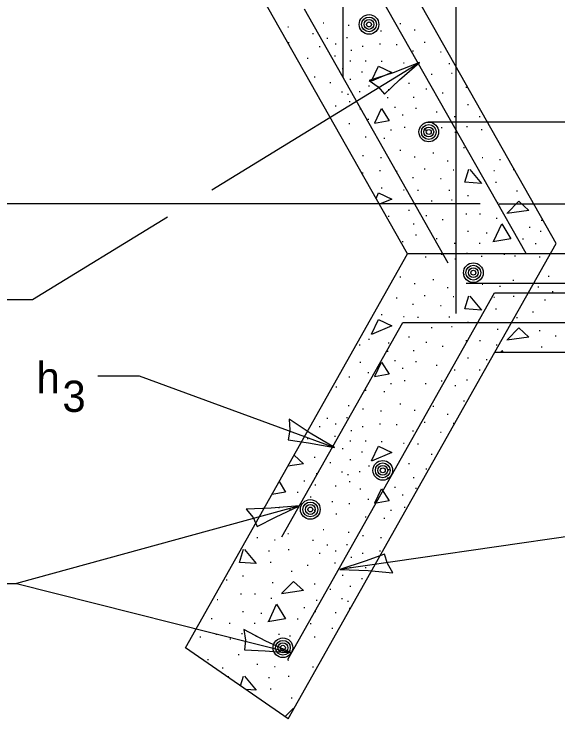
# Model space of a CAD drawing. Extents: x 2133490 to 2172050, y 2138301 to 2145980.
# Drawn here: x 2141751.1 to 2141855.5, y 2144829.2 to 2144964.5 of the extents above; entities that cross this region are included whole.
import ezdxf

# ---------------------------------------------------------------- set-up
doc = ezdxf.new("R2010")
doc.units = 0
for name, color, linetype in [('HS_Dimensions_and_Text', 7, 'Continuous'), ('HS_Pavement_Hidden', 7, 'Continuous'), ('ROW_Pr_Notes', 7, 'Continuous')]:
    doc.layers.add(name, color=color, linetype=linetype)

msp = doc.modelspace()

# ---------------------------------------------------------------- linework, layer by layer
at = {"layer": 'HS_Dimensions_and_Text'}
msp.add_line((2141840.57, 2144928.03), (2141723.09, 2144928.03), dxfattribs=at)
for points in [[(2141819.29, 2144951.74), (2141820.99, 2144950.53), (2141822.22, 2144949.12), (2141825.1, 2144951.83), (2141828.91, 2144955.18), (2141823.86, 2144953.22)], [(2141803.93, 2144886.69), (2141804.03, 2144884.61), (2141803.69, 2144882.77), (2141807.6, 2144882.19), (2141812.6, 2144881.29), (2141807.92, 2144884.03)], [(2141803.93, 2144886.69), (2141804.03, 2144884.61), (2141803.69, 2144882.77), (2141807.6, 2144882.19), (2141812.6, 2144881.29), (2141807.92, 2144884.03)], [(2141795.67, 2144869.45), (2141796.97, 2144867.81), (2141797.76, 2144866.12), (2141801.27, 2144867.92), (2141805.87, 2144870.08), (2141800.47, 2144869.61)], [(2141823.84, 2144857.21), (2141822.76, 2144859), (2141822.19, 2144860.78), (2141818.47, 2144859.43), (2141813.64, 2144857.86), (2141819.06, 2144857.66)], [(2141795.17, 2144846.35), (2141795.49, 2144844.28), (2141795.35, 2144842.42), (2141799.3, 2144842.26), (2141804.36, 2144841.87), (2141799.42, 2144844.12)]]:
    msp.add_lwpolyline(points, close=True, dxfattribs=at)
at = {"layer": 'HS_Pavement_Hidden'}
for p, q in [((2141855.18, 2144920.46), (2141767.3, 2145075.54)), ((2141843.42, 2144899.61), (2141855.18, 2144920.46))]:
    msp.add_line(p, q, dxfattribs=at)
for centre, radius in [((2141819.24, 2144962.5), 1.89), ((2141819.24, 2144962.5), 1.42), ((2141819.24, 2144962.5), 0.945), ((2141819.24, 2144962.5), 0.473), ((2141830.72, 2144941.85), 1.89), ((2141830.72, 2144941.85), 1.42), ((2141830.72, 2144941.85), 0.945), ((2141830.72, 2144941.85), 0.473), ((2141839.28, 2144914.83), 1.89), ((2141839.28, 2144914.83), 1.42), ((2141839.28, 2144914.83), 0.945), ((2141839.28, 2144914.83), 0.473), ((2141821.88, 2144876.89), 1.89), ((2141821.88, 2144876.89), 1.42), ((2141821.88, 2144876.89), 0.945), ((2141821.88, 2144876.89), 0.473), ((2141807.96, 2144869.38), 1.89), ((2141807.96, 2144869.38), 1.42), ((2141807.96, 2144869.38), 0.945), ((2141807.96, 2144869.38), 0.473), ((2141802.7, 2144842.83), 1.89), ((2141802.7, 2144842.83), 1.42), ((2141802.7, 2144842.83), 0.945), ((2141802.7, 2144842.83), 0.473)]:
    msp.add_circle(centre, radius, dxfattribs=at)
at = {"layer": 'ROW_Pr_Notes'}
for p, q in [((2141814.26, 2144952.29), (2141814.26, 2145070.43)), ((2141826.62, 2144918.44), (2141746.26, 2145060.26)), ((2141849.4, 2144918.51), (2141818.32, 2144973.34)), ((2141836, 2144907.03), (2141836, 2144969.36)), ((2141834.44, 2144916.68), (2141806.83, 2144965.4)), ((2141810.4, 2144962.82), (2141810.59, 2144962.82)), ((2141825.14, 2144962.65), (2141825.33, 2144962.65)), ((2141803.62, 2144962.04), (2141803.8, 2144962.04)), ((2141815.26, 2144962.33), (2141815.45, 2144962.33)), ((2141817.98, 2144961.68), (2141818.17, 2144961.68)), ((2141821.44, 2144961.27), (2141821.63, 2144961.27)), ((2141827.94, 2144961.43), (2141828.13, 2144961.43)), ((2141808.41, 2144960.78), (2141808.6, 2144960.78)), ((2141811.13, 2144959.89), (2141811.32, 2144959.89)), ((2141814.91, 2144959.97), (2141815.1, 2144959.97)), ((2141803.7, 2144959), (2141803.88, 2144959)), ((2141812.76, 2144958.75), (2141812.95, 2144958.75)), ((2141821.23, 2144958.75), (2141821.42, 2144958.75)), ((2141824.45, 2144958.67), (2141824.63, 2144958.67)), ((2141829.81, 2144959.12), (2141830, 2144959.12)), ((2141809.67, 2144958.26), (2141809.86, 2144958.26)), ((2141815.75, 2144957.53), (2141815.94, 2144957.53)), ((2141817.94, 2144958.31), (2141818.13, 2144958.31)), ((2141827.57, 2144957.45), (2141827.76, 2144957.45)), ((2141832.94, 2144957.21), (2141833.12, 2144957.21)), ((2141807.39, 2144955.99), (2141807.58, 2144955.99)), ((2141812.59, 2144956.44), (2141812.78, 2144956.44)), ((2141789.02, 2144930.76), (2141828.91, 2144955.18)), ((2141815.55, 2144955.5), (2141815.73, 2144955.5)), ((2141818.47, 2144955.5), (2141818.66, 2144955.5)), ((2141821.6, 2144955.42), (2141821.79, 2144955.42)), ((2141825.83, 2144955.1), (2141826.02, 2144955.1)), ((2141828.55, 2144954.97), (2141828.74, 2144954.97)), ((2141834.56, 2144955.02), (2141834.75, 2144955.02)), ((2141814.06, 2144954.04), (2141814.25, 2144954.04)), ((2141817.82, 2144953.39), (2141818.01, 2144953.39)), ((2141835.05, 2144953.15), (2141835.24, 2144953.15)), ((2141808.69, 2144952.41), (2141808.88, 2144952.41)), ((2141815.55, 2144951.97), (2141815.73, 2144951.97)), ((2141831.19, 2144952.98), (2141831.38, 2144952.98)), ((2141811.74, 2144951.36), (2141811.93, 2144951.36)), ((2141819.16, 2144950.71), (2141819.35, 2144950.71)), ((2141826.84, 2144951.2), (2141827.03, 2144951.2)), ((2141837.81, 2144950.47), (2141838, 2144950.47)), ((2141813.93, 2144949.57), (2141814.12, 2144949.57)), ((2141815.1, 2144949.08), (2141815.29, 2144949.08)), ((2141817.33, 2144949.65), (2141817.52, 2144949.65)), ((2141822.94, 2144950.02), (2141823.13, 2144950.02)), ((2141830.17, 2144950.14), (2141830.36, 2144950.14)), ((2141833.3, 2144949.37), (2141833.49, 2144949.37)), ((2141815.42, 2144947.72), (2141815.61, 2144947.72)), ((2141822.74, 2144948.45), (2141822.93, 2144948.45)), ((2141827.74, 2144948.51), (2141827.92, 2144948.51)), ((2141812.72, 2144946.9), (2141812.91, 2144946.9)), ((2141817.5, 2144946.29), (2141817.69, 2144946.29)), ((2141824.16, 2144946.62), (2141824.35, 2144946.62)), ((2141828.18, 2144946.42), (2141828.37, 2144946.42)), ((2141838.18, 2144947.11), (2141838.37, 2144947.11)), ((2141825.62, 2144945.16), (2141825.81, 2144945.16)), ((2141832.16, 2144945.73), (2141832.35, 2144945.73)), ((2141819.04, 2144944.3), (2141819.23, 2144944.3)), ((2141830.6, 2144943.79), (2141882.37, 2144943.79)), ((2141835.62, 2144944.83), (2141835.81, 2144944.83)), ((2141840.41, 2144944.83), (2141840.6, 2144944.83)), ((2141815.38, 2144943.49), (2141815.57, 2144943.49)), ((2141823.35, 2144942.23), (2141823.54, 2144942.23)), ((2141825.99, 2144942.8), (2141826.18, 2144942.8)), ((2141830.01, 2144942.23), (2141830.2, 2144942.23)), ((2141833.1, 2144942.72), (2141833.29, 2144942.72)), ((2141837.97, 2144942.88), (2141838.16, 2144942.88)), ((2141840.78, 2144942.35), (2141840.97, 2144942.35)), ((2141818.47, 2144940.93), (2141818.66, 2144940.93)), ((2141835.74, 2144941.83), (2141835.93, 2144941.83)), ((2141822.09, 2144940.69), (2141822.28, 2144940.69)), ((2141825.14, 2144938.33), (2141825.33, 2144938.33)), ((2141837.36, 2144938.86), (2141837.55, 2144938.86)), ((2141817.98, 2144937.36), (2141818.17, 2144937.36)), ((2141821.44, 2144936.95), (2141821.63, 2144936.95)), ((2141827.94, 2144937.11), (2141828.13, 2144937.11)), ((2141831.47, 2144937.84), (2141831.66, 2144937.84)), ((2141840.94, 2144936.95), (2141841.13, 2144936.95)), ((2141834.28, 2144936.3), (2141834.46, 2144936.3)), ((2141844.31, 2144936.54), (2141844.5, 2144936.54)), ((2141821.23, 2144934.43), (2141821.42, 2144934.43)), ((2141824.45, 2144934.35), (2141824.63, 2144934.35)), ((2141829.81, 2144934.8), (2141830, 2144934.8)), ((2141835.37, 2144934.59), (2141835.56, 2144934.59)), ((2141843.18, 2144934.43), (2141843.36, 2144934.43)), ((2141817.94, 2144933.98), (2141818.13, 2144933.98)), ((2141827.57, 2144933.13), (2141827.76, 2144933.13)), ((2141832.94, 2144932.89), (2141833.12, 2144932.89)), ((2141843.54, 2144932.24), (2141843.73, 2144932.24)), ((2141821.6, 2144931.1), (2141821.79, 2144931.1)), ((2141825.83, 2144930.77), (2141826.02, 2144930.77)), ((2141828.55, 2144930.65), (2141828.74, 2144930.65)), ((2141834.56, 2144930.69), (2141834.75, 2144930.69)), ((2141847.56, 2144930.53), (2141847.75, 2144930.53)), ((2141831.19, 2144928.66), (2141831.38, 2144928.66)), ((2141835.05, 2144928.82), (2141835.24, 2144928.82)), ((2141838.18, 2144929.64), (2141838.37, 2144929.64)), ((2141843.87, 2144928.34), (2141844.05, 2144928.34)), ((2141844.24, 2144928.03), (2141891.28, 2144928.03)), ((2141826.84, 2144926.87), (2141827.03, 2144926.87)), ((2141837.81, 2144926.14), (2141838, 2144926.14)), ((2141840.49, 2144926.14), (2141840.68, 2144926.14)), ((2141754.63, 2144909.72), (2141780.52, 2144925.57)), ((2141822.94, 2144925.7), (2141823.13, 2144925.7)), ((2141830.17, 2144925.82), (2141830.36, 2144925.82)), ((2141833.3, 2144925.04), (2141833.49, 2144925.04)), ((2141843.66, 2144925.33), (2141843.85, 2144925.33)), ((2141852.32, 2144924.92), (2141852.51, 2144924.92)), ((2141827.74, 2144924.19), (2141827.92, 2144924.19)), ((2141850, 2144923.56), (2141850.19, 2144923.56)), ((2141828.18, 2144922.09), (2141828.37, 2144922.09)), ((2141838.18, 2144922.78), (2141838.37, 2144922.78)), ((2141841.71, 2144922.46), (2141841.9, 2144922.46)), ((2141852.11, 2144922.78), (2141852.3, 2144922.78)), ((2141825.62, 2144920.83), (2141825.81, 2144920.83)), ((2141832.16, 2144921.4), (2141832.35, 2144921.4)), ((2141848.7, 2144921.32), (2141848.89, 2144921.32)), ((2141835.62, 2144920.51), (2141835.81, 2144920.51)), ((2141840.41, 2144920.51), (2141840.6, 2144920.51)), ((2141851.18, 2144920.43), (2141851.37, 2144920.43)), ((2141783.97, 2144842.79), (2141826.62, 2144918.44)), ((2141826.62, 2144918.51), (2142066.8, 2144918.51)), ((2141830.01, 2144917.91), (2141830.2, 2144917.91)), ((2141833.1, 2144918.4), (2141833.29, 2144918.4)), ((2141837.97, 2144918.56), (2141838.16, 2144918.56)), ((2141840.78, 2144918.03), (2141840.97, 2144918.03)), ((2141845.12, 2144918.4), (2141845.31, 2144918.4)), ((2141847.2, 2144918.07), (2141847.39, 2144918.07)), ((2141851.95, 2144917.91), (2141852.14, 2144917.91)), ((2141835.74, 2144917.5), (2141835.93, 2144917.5)), ((2141825.14, 2144914.01), (2141825.33, 2144914.01)), ((2141837.36, 2144914.54), (2141837.55, 2144914.54)), ((2141853.66, 2144914.17), (2141853.85, 2144914.17)), ((2141827.94, 2144912.79), (2141828.13, 2144912.79)), ((2141831.47, 2144913.52), (2141831.66, 2144913.52)), ((2141837.91, 2144912.84), (2141905.43, 2144912.84)), ((2141840.94, 2144912.63), (2141841.13, 2144912.63)), ((2141846.87, 2144913.4), (2141847.06, 2144913.4)), ((2141834.28, 2144911.98), (2141834.46, 2144911.98)), ((2141844.31, 2144912.22), (2141844.5, 2144912.22)), ((2141851.67, 2144912.14), (2141851.85, 2144912.14)), ((2141854.39, 2144911.25), (2141854.58, 2144911.25)), ((2141741.5, 2144909.72), (2141754.63, 2144909.72)), ((2141803.63, 2144840.59), (2141843.31, 2144910.95)), ((2141824.45, 2144910.03), (2141824.63, 2144910.03)), ((2141829.81, 2144910.47), (2141830, 2144910.47)), ((2141835.37, 2144910.27), (2141835.56, 2144910.27)), ((2141843.18, 2144910.11), (2141843.36, 2144910.11)), ((2141843.31, 2144910.95), (2141921.19, 2144910.95)), ((2141846.95, 2144910.35), (2141847.14, 2144910.35)), ((2141827.57, 2144908.81), (2141827.76, 2144908.81)), ((2141832.94, 2144908.56), (2141833.12, 2144908.56)), ((2141852.93, 2144909.62), (2141853.11, 2144909.62)), ((2141843.54, 2144907.92), (2141843.73, 2144907.92)), ((2141850.65, 2144907.35), (2141850.84, 2144907.35)), ((2141821.6, 2144906.78), (2141821.79, 2144906.78)), ((2141825.83, 2144906.45), (2141826.02, 2144906.45)), ((2141828.55, 2144906.33), (2141828.74, 2144906.33)), ((2141834.56, 2144906.37), (2141834.75, 2144906.37)), ((2141847.56, 2144906.21), (2141847.75, 2144906.21)), ((2141802.49, 2144864.1), (2141825.72, 2144905.28)), ((2141825.72, 2144905.28), (2141955.58, 2144905.28)), ((2141831.19, 2144904.34), (2141831.38, 2144904.34)), ((2141835.05, 2144904.5), (2141835.24, 2144904.5)), ((2141838.18, 2144905.31), (2141838.37, 2144905.31)), ((2141843.87, 2144904.01), (2141844.05, 2144904.01)), ((2141851.95, 2144903.77), (2141852.14, 2144903.77)), ((2141819.16, 2144902.06), (2141819.35, 2144902.06)), ((2141826.84, 2144902.55), (2141827.03, 2144902.55)), ((2141837.81, 2144901.82), (2141838, 2144901.82)), ((2141840.49, 2144901.82), (2141840.68, 2144901.82)), ((2141855, 2144902.71), (2141855.19, 2144902.71)), ((2141817.33, 2144901.01), (2141817.52, 2144901.01)), ((2141822.94, 2144901.37), (2141823.13, 2144901.37)), ((2141830.17, 2144901.5), (2141830.36, 2144901.5)), ((2141833.3, 2144900.72), (2141833.49, 2144900.72)), ((2141843.66, 2144901.01), (2141843.85, 2144901.01)), ((2141852.32, 2144900.6), (2141852.51, 2144900.6)), ((2141803.7, 2144829.18), (2141843.42, 2144899.61)), ((2141822.74, 2144899.8), (2141822.93, 2144899.8)), ((2141827.74, 2144899.87), (2141827.92, 2144899.87)), ((2141843.42, 2144899.61), (2142077.51, 2144899.61)), ((2141817.5, 2144897.65), (2141817.69, 2144897.65)), ((2141824.16, 2144897.97), (2141824.35, 2144897.97)), ((2141828.18, 2144897.77), (2141828.37, 2144897.77)), ((2141838.18, 2144898.46), (2141838.37, 2144898.46)), ((2141841.71, 2144898.14), (2141841.9, 2144898.14)), ((2141825.62, 2144896.51), (2141825.81, 2144896.51)), ((2141832.16, 2144897.08), (2141832.35, 2144897.08)), ((2141835.62, 2144896.19), (2141835.81, 2144896.19)), ((2141840.41, 2144896.19), (2141840.6, 2144896.19)), ((2141767.14, 2144895.04), (2141775.08, 2144895.04)), ((2141775.08, 2144895.04), (2141812.6, 2144881.29)), ((2141815.38, 2144894.85), (2141815.57, 2144894.85)), ((2141819.04, 2144895.66), (2141819.23, 2144895.66)), ((2141823.35, 2144893.59), (2141823.54, 2144893.59)), ((2141825.99, 2144894.16), (2141826.18, 2144894.16)), ((2141830.01, 2144893.59), (2141830.2, 2144893.59)), ((2141833.1, 2144894.07), (2141833.29, 2144894.07)), ((2141837.97, 2144894.24), (2141838.16, 2144894.24)), ((2141812.84, 2144892.9), (2141813.03, 2144892.9)), ((2141818.47, 2144892.29), (2141818.66, 2144892.29)), ((2141835.74, 2144893.18), (2141835.93, 2144893.18)), ((2141822.09, 2144892.04), (2141822.28, 2144892.04)), ((2141825.14, 2144889.69), (2141825.33, 2144889.69)), ((2141837.36, 2144890.21), (2141837.55, 2144890.21)), ((2141815.26, 2144889.36), (2141815.45, 2144889.36)), ((2141817.98, 2144888.71), (2141818.17, 2144888.71)), ((2141821.44, 2144888.31), (2141821.63, 2144888.31)), ((2141827.94, 2144888.47), (2141828.13, 2144888.47)), ((2141831.47, 2144889.2), (2141831.66, 2144889.2)), ((2141811.13, 2144886.92), (2141811.32, 2144886.92)), ((2141814.91, 2144887.01), (2141815.1, 2144887.01)), ((2141834.28, 2144887.65), (2141834.46, 2144887.65)), ((2141812.76, 2144885.79), (2141812.95, 2144885.79)), ((2141821.23, 2144885.79), (2141821.42, 2144885.79)), ((2141824.45, 2144885.7), (2141824.63, 2144885.7)), ((2141829.81, 2144886.15), (2141830, 2144886.15)), ((2141835.37, 2144885.95), (2141835.56, 2144885.95)), ((2141809.67, 2144885.3), (2141809.86, 2144885.3)), ((2141815.75, 2144884.57), (2141815.94, 2144884.57)), ((2141817.94, 2144885.34), (2141818.13, 2144885.34)), ((2141827.57, 2144884.49), (2141827.76, 2144884.49)), ((2141832.94, 2144884.24), (2141833.12, 2144884.24)), ((2141807.39, 2144883.02), (2141807.58, 2144883.02)), ((2141812.59, 2144883.47), (2141812.78, 2144883.47)), ((2141815.55, 2144882.54), (2141815.73, 2144882.54)), ((2141818.47, 2144882.54), (2141818.66, 2144882.54)), ((2141821.6, 2144882.45), (2141821.79, 2144882.45)), ((2141825.83, 2144882.13), (2141826.02, 2144882.13)), ((2141828.55, 2144882.01), (2141828.74, 2144882.01)), ((2141814.06, 2144881.07), (2141814.25, 2144881.07)), ((2141817.82, 2144880.42), (2141818.01, 2144880.42)), ((2141831.19, 2144880.02), (2141831.38, 2144880.02)), ((2141808.69, 2144879.45), (2141808.88, 2144879.45)), ((2141815.55, 2144879), (2141815.73, 2144879)), ((2141811.74, 2144878.39), (2141811.93, 2144878.39)), ((2141819.16, 2144877.74), (2141819.35, 2144877.74)), ((2141826.84, 2144878.23), (2141827.03, 2144878.23)), ((2141809.06, 2144876.28), (2141809.25, 2144876.28)), ((2141813.93, 2144876.6), (2141814.12, 2144876.6)), ((2141815.1, 2144876.12), (2141815.29, 2144876.12)), ((2141817.33, 2144876.69), (2141817.52, 2144876.69)), ((2141822.94, 2144877.05), (2141823.13, 2144877.05)), ((2141830.17, 2144877.17), (2141830.36, 2144877.17)), ((2141806.74, 2144874.91), (2141806.93, 2144874.91)), ((2141815.42, 2144874.75), (2141815.61, 2144874.75)), ((2141822.74, 2144875.48), (2141822.93, 2144875.48)), ((2141827.74, 2144875.55), (2141827.92, 2144875.55)), ((2141808.86, 2144874.14), (2141809.05, 2144874.14)), ((2141812.72, 2144873.94), (2141812.91, 2144873.94)), ((2141817.5, 2144873.33), (2141817.69, 2144873.33)), ((2141824.16, 2144873.65), (2141824.35, 2144873.65)), ((2141828.18, 2144873.45), (2141828.37, 2144873.45)), ((2141805.44, 2144872.68), (2141805.63, 2144872.68)), ((2141825.62, 2144872.19), (2141825.81, 2144872.19)), ((2141807.92, 2144871.78), (2141808.11, 2144871.78)), ((2141812.11, 2144870.89), (2141812.29, 2144870.89)), ((2141815.38, 2144870.52), (2141815.57, 2144870.52)), ((2141819.04, 2144871.34), (2141819.23, 2144871.34)), ((2141805.87, 2144870.08), (2141751.56, 2144855.18)), ((2141801.87, 2144869.75), (2141802.06, 2144869.75)), ((2141803.94, 2144869.43), (2141804.13, 2144869.43)), ((2141808.69, 2144869.26), (2141808.88, 2144869.26)), ((2141823.35, 2144869.26), (2141823.54, 2144869.26)), ((2141825.99, 2144869.83), (2141826.18, 2144869.83)), ((2141812.84, 2144868.57), (2141813.03, 2144868.57)), ((2141818.47, 2144867.96), (2141818.66, 2144867.96)), ((2141822.09, 2144867.72), (2141822.28, 2144867.72)), ((2141810.4, 2144865.53), (2141810.59, 2144865.53)), ((2141870.29, 2144866.02), (2141813.64, 2144857.86)), ((2141797.68, 2144863.98), (2141797.87, 2144863.98)), ((2141803.62, 2144864.75), (2141803.8, 2144864.75)), ((2141815.26, 2144865.04), (2141815.45, 2144865.04)), ((2141817.98, 2144864.39), (2141818.17, 2144864.39)), ((2141821.44, 2144863.98), (2141821.63, 2144863.98)), ((2141801.06, 2144863.58), (2141801.24, 2144863.58)), ((2141808.41, 2144863.49), (2141808.6, 2144863.49)), ((2141811.13, 2144862.6), (2141811.32, 2144862.6)), ((2141814.91, 2144862.68), (2141815.1, 2144862.68)), ((2141799.92, 2144861.46), (2141800.11, 2144861.46)), ((2141803.7, 2144861.71), (2141803.88, 2144861.71)), ((2141812.76, 2144861.46), (2141812.95, 2144861.46)), ((2141817.94, 2144861.02), (2141818.13, 2144861.02)), ((2141821.23, 2144861.46), (2141821.42, 2144861.46)), ((2141809.67, 2144860.98), (2141809.86, 2144860.98)), ((2141815.75, 2144860.24), (2141815.94, 2144860.24)), ((2141800.28, 2144859.27), (2141800.47, 2144859.27)), ((2141807.39, 2144858.7), (2141807.58, 2144858.7)), ((2141812.59, 2144859.15), (2141812.78, 2144859.15)), ((2141804.31, 2144857.56), (2141804.5, 2144857.56)), ((2141815.55, 2144858.21), (2141815.73, 2144858.21)), ((2141818.47, 2144858.21), (2141818.66, 2144858.21)), ((2141791.79, 2144855.86), (2141791.98, 2144855.86)), ((2141794.92, 2144856.67), (2141795.11, 2144856.67)), ((2141814.06, 2144856.75), (2141814.25, 2144856.75)), ((2141817.82, 2144856.1), (2141818.01, 2144856.1)), ((2141743.6, 2144855.18), (2141751.56, 2144855.18)), ((2141751.56, 2144855.18), (2141804.36, 2144841.87)), ((2141800.61, 2144855.37), (2141800.8, 2144855.37)), ((2141808.69, 2144855.13), (2141808.88, 2144855.13)), ((2141815.55, 2144854.68), (2141815.73, 2144854.68)), ((2141794.56, 2144853.17), (2141794.74, 2144853.17)), ((2141797.24, 2144853.17), (2141797.42, 2144853.17)), ((2141811.74, 2144854.07), (2141811.93, 2144854.07)), ((2141790.05, 2144852.08), (2141790.23, 2144852.08)), ((2141800.41, 2144852.36), (2141800.6, 2144852.36)), ((2141809.06, 2144851.96), (2141809.25, 2144851.96)), ((2141813.93, 2144852.28), (2141814.12, 2144852.28)), ((2141815.1, 2144851.79), (2141815.29, 2144851.79)), ((2141806.74, 2144850.59), (2141806.93, 2144850.59)), ((2141815.42, 2144850.43), (2141815.61, 2144850.43)), ((2141794.92, 2144849.82), (2141795.11, 2144849.82)), ((2141798.46, 2144849.49), (2141798.64, 2144849.49)), ((2141808.86, 2144849.82), (2141809.05, 2144849.82)), ((2141812.72, 2144849.61), (2141812.91, 2144849.61)), ((2141788.91, 2144848.44), (2141789.1, 2144848.44)), ((2141792.36, 2144847.54), (2141792.55, 2144847.54)), ((2141797.16, 2144847.54), (2141797.34, 2144847.54)), ((2141805.44, 2144848.36), (2141805.63, 2144848.36)), ((2141807.92, 2144847.46), (2141808.11, 2144847.46)), ((2141812.11, 2144846.57), (2141812.29, 2144846.57)), ((2141786.75, 2144844.94), (2141786.94, 2144844.94)), ((2141789.84, 2144845.43), (2141790.03, 2144845.43)), ((2141794.72, 2144845.59), (2141794.91, 2144845.59)), ((2141797.52, 2144845.06), (2141797.71, 2144845.06)), ((2141801.87, 2144845.43), (2141802.06, 2144845.43)), ((2141803.94, 2144845.1), (2141804.13, 2144845.1)), ((2141808.69, 2144844.94), (2141808.88, 2144844.94)), ((2141792.48, 2144844.54), (2141792.67, 2144844.54)), ((2141803.7, 2144829.18), (2141783.97, 2144842.79)), ((2141794.11, 2144841.57), (2141794.3, 2144841.57)), ((2141788.22, 2144840.55), (2141788.4, 2144840.55)), ((2141797.68, 2144839.66), (2141797.87, 2144839.66)), ((2141803.62, 2144840.43), (2141803.8, 2144840.43)), ((2141791.02, 2144839.01), (2141791.21, 2144839.01)), ((2141801.06, 2144839.25), (2141801.24, 2144839.25)), ((2141808.41, 2144839.17), (2141808.6, 2144839.17)), ((2141792.12, 2144837.3), (2141792.31, 2144837.3)), ((2141799.92, 2144837.14), (2141800.11, 2144837.14)), ((2141803.7, 2144837.38), (2141803.88, 2144837.38)), ((2141800.28, 2144834.95), (2141800.47, 2144834.95)), ((2141804.31, 2144833.24), (2141804.5, 2144833.24))]:
    msp.add_line(p, q, dxfattribs=at)
for points in [[(2141831.47, 2144962.17), (2141831.55, 2144962.17)], [(2141819.72, 2144951.69), (2141821.09, 2144954.48), (2141823.6, 2144953.29), (2141819.69, 2144951.63)], [(2141809.17, 2144949.25), (2141809.25, 2144949.25)], [(2141820.34, 2144943.59), (2141821.66, 2144946.34), (2141823.08, 2144944.02), (2141820.31, 2144943.5)], [(2141812.22, 2144943.86), (2141812.29, 2144943.86)], [(2141838.6, 2144934.65), (2141840.83, 2144931.95), (2141837.61, 2144932.19), (2141838.41, 2144934.7)], [(2141846.95, 2144934.67), (2141847.12, 2144934.67)], [(2141820.58, 2144929.11), (2141821.09, 2144930.15)], [(2141821.09, 2144930.15), (2141823.6, 2144928.97)], [(2141823.6, 2144928.97), (2141821.23, 2144927.96)], [(2141845.75, 2144926.28), (2141848.02, 2144928.55), (2141849.91, 2144926.8), (2141845.71, 2144926.18)], [(2141843.24, 2144920.93), (2141844.75, 2144924.19), (2141846.46, 2144921.35), (2141843.05, 2144920.78)], [(2141838.6, 2144910.33), (2141840.83, 2144907.63), (2141837.61, 2144907.87), (2141838.41, 2144910.38)], [(2141819.72, 2144903.04), (2141821.09, 2144905.83), (2141823.6, 2144904.65), (2141819.69, 2144902.98)], [(2141845.75, 2144901.95), (2141848.02, 2144904.22), (2141849.91, 2144902.47), (2141845.71, 2144901.86)], [(2141844.63, 2144899.61), (2141844.75, 2144899.87)], [(2141844.75, 2144899.87), (2141844.91, 2144899.61)], [(2141820.34, 2144894.95), (2141821.66, 2144897.69), (2141823.08, 2144895.37), (2141820.31, 2144894.85)], [(2141810.51, 2144889.85), (2141810.59, 2144889.85)], [(2141819.72, 2144878.72), (2141821.09, 2144881.51), (2141823.6, 2144880.33), (2141819.69, 2144878.66)], [(2141804.85, 2144879.82), (2141806.65, 2144878.15)], [(2141806.65, 2144878.15), (2141803.66, 2144877.71)], [(2141801.98, 2144874.74), (2141803.2, 2144872.71)], [(2141820.34, 2144870.63), (2141821.66, 2144873.37), (2141823.08, 2144871.05), (2141820.31, 2144870.53)], [(2141803.2, 2144872.71), (2141800.6, 2144872.27)], [(2141794.35, 2144859.22), (2141795.15, 2144861.73)], [(2141795.34, 2144861.68), (2141797.57, 2144858.99)], [(2141797.57, 2144858.99), (2141794.35, 2144859.22)], [(2141802.49, 2144853.31), (2141804.76, 2144855.58), (2141806.65, 2144853.83), (2141802.45, 2144853.21)], [(2141799.98, 2144847.96), (2141801.5, 2144851.23), (2141803.2, 2144848.38), (2141799.79, 2144847.82)], [(2141810.4, 2144841.2), (2141810.49, 2144841.2)], [(2141794.54, 2144835.5), (2141795.15, 2144837.41)], [(2141795.34, 2144837.36), (2141797.57, 2144834.66)], [(2141797.57, 2144834.66), (2141795.53, 2144834.81)], [(2141803.1, 2144829.59), (2141804.76, 2144831.26)], [(2141804.76, 2144831.26), (2141804.84, 2144831.19)]]:
    msp.add_lwpolyline(points, dxfattribs=at)

# ---------------------------------------------------------------- texts
for s, p in [('h ', (2141755.39, 2144891.68)), ('3', (2141760.35, 2144888.11))]:
    msp.add_text(s, height=6, dxfattribs=at).set_placement(p)

doc.saveas('drawing.dxf')
